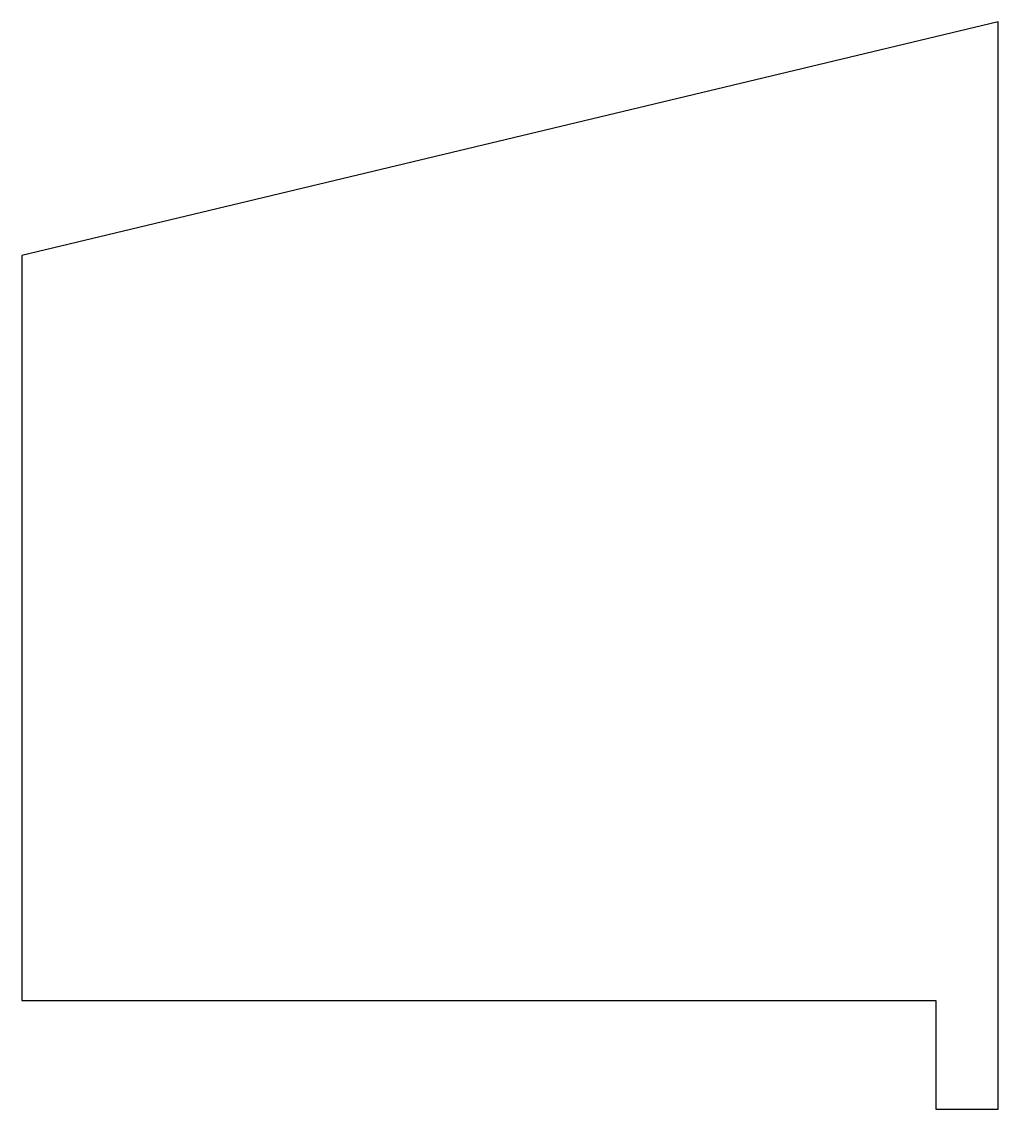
# Model space of a CAD drawing. Header units: millimetres. Extents: x 0 to 485, y -54 to 486.
import ezdxf

# ---------------------------------------------------------------- set-up
doc = ezdxf.new("R2010")
doc.units = ezdxf.units.MM

msp = doc.modelspace()

# ---------------------------------------------------------------- linework, layer by layer
at = {"color": 7, "linetype": 'Continuous', "lineweight": 25}
for p, q in [((485, 486), (0, 370)), ((485, -54), (485, 486)), ((0, 370), (0, 0)), ((0, 0), (454, 0)), ((454, 0), (454, -54)), ((454, -54), (485, -54))]:
    msp.add_line(p, q, dxfattribs=at)

doc.saveas('drawing.dxf')
